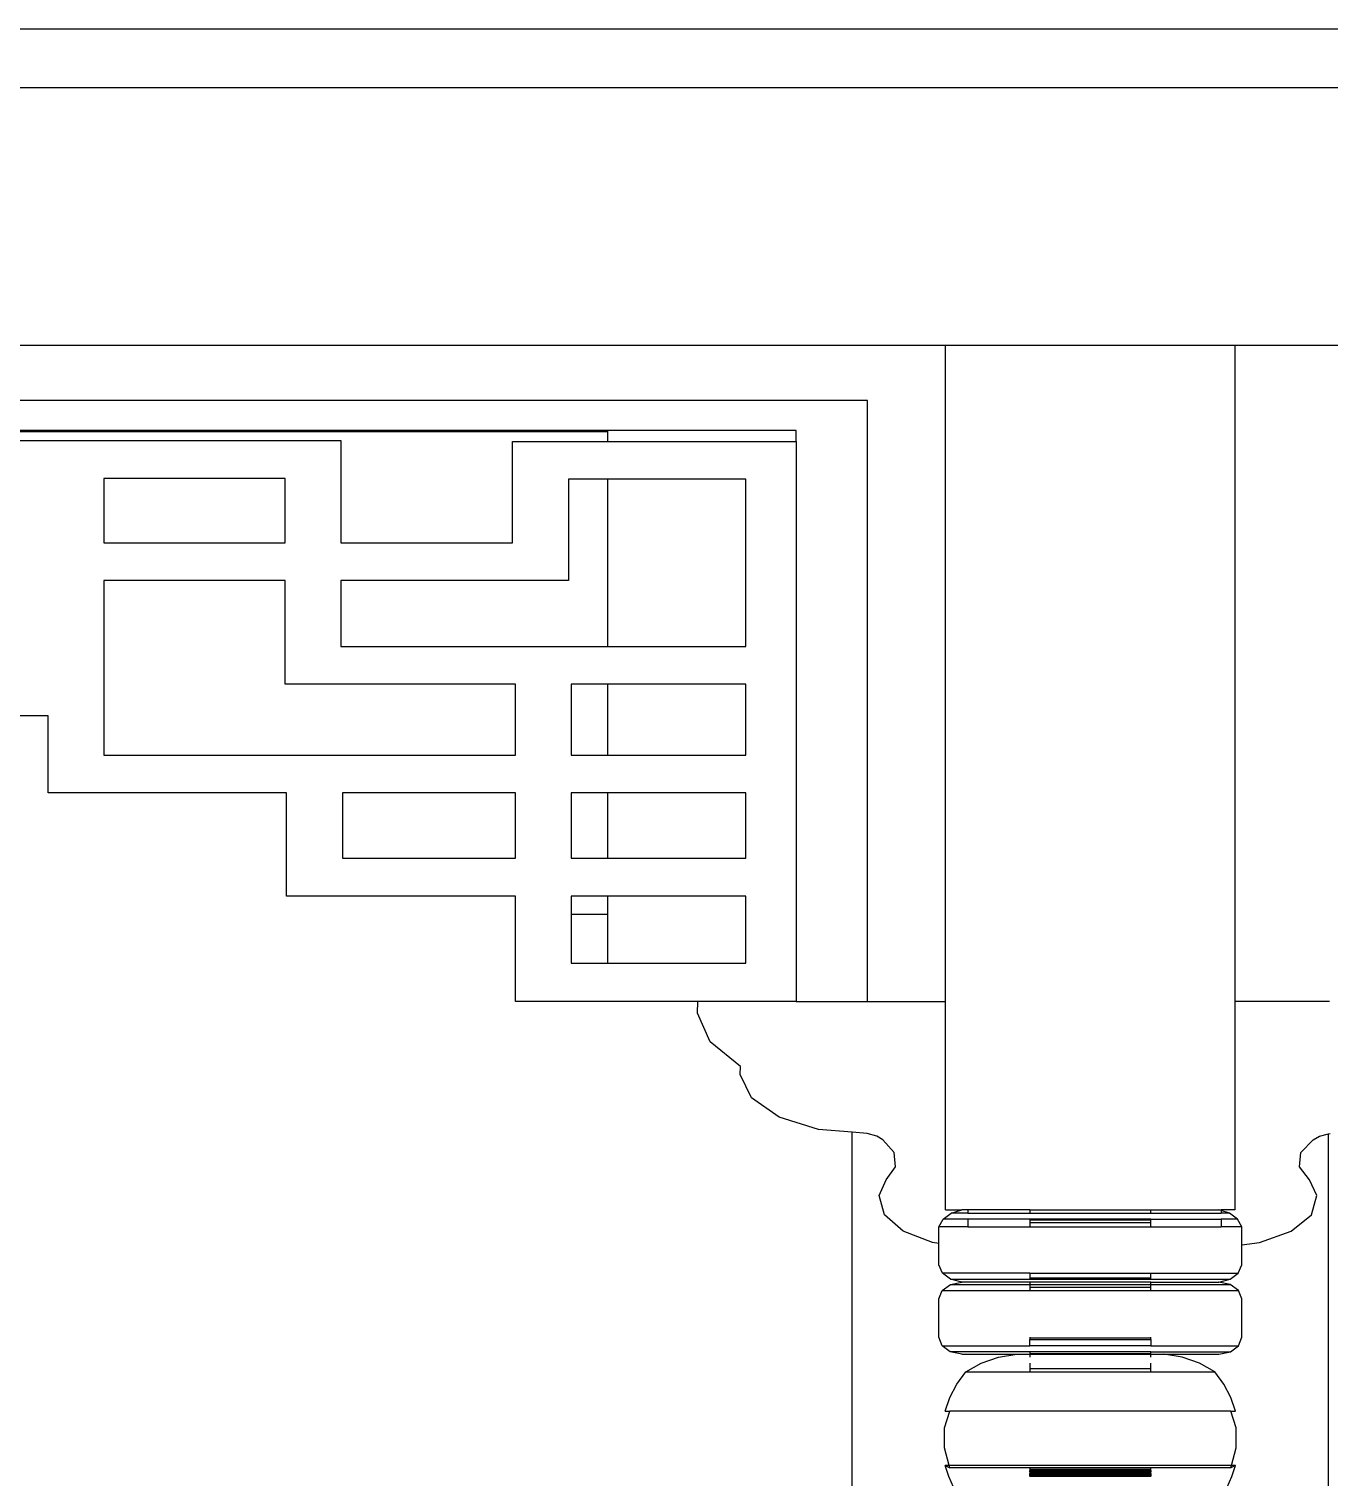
# Model space of a CAD drawing. Extents: x -24961 to 905641, y -154323 to 635957.
# Drawn here: x 406344 to 407152, y -140608 to -139708 of the extents above; entities that cross this region are included whole.
import ezdxf

# ---------------------------------------------------------------- set-up
doc = ezdxf.new("R2010")
doc.units = 0
doc.header["$LTSCALE"] = 1000
doc.header["$MEASUREMENT"] = 0
doc.layers.add('DOTE', color=1, linetype='Continuous')
doc.layers.add('窗', color=154, linetype='Continuous')

msp = doc.modelspace()

# ---------------------------------------------------------------- linework, layer by layer
for p, q in [((428053.61, -139744.5), (402953.61, -139744.5)), ((406913.61, -139904.5), (405017.87, -139904.5)), ((406913.61, -140312.1), (406913.61, -139904.5)), ((407093.61, -139904.5), (406913.61, -139904.5)), ((407093.61, -140312.1), (407093.61, -139904.5)), ((409146.76, -139904.5), (407093.61, -139904.5)), ((406865.12, -139938.64), (405017.87, -139938.64)), ((406865.12, -140312.1), (406865.12, -139938.64)), ((406703.61, -139957.41), (405223.73, -139957.41)), ((406703.61, -139957.41), (406703.61, -139957.9)), ((406820.84, -139957.41), (406703.61, -139957.41)), ((406820.84, -139964.21), (406820.84, -139957.41)), ((405223.73, -139957.9), (406703.61, -139957.9)), ((406196.22, -139963.67), (406537.92, -139963.66)), ((406537.92, -139963.66), (406537.86, -140027.17)), ((406644.62, -140027.16), (406644.62, -139964.21)), ((406644.62, -139964.21), (406703.61, -139964.21)), ((406703.61, -139957.9), (406703.61, -139964.21)), ((406703.61, -139964.21), (406820.84, -139964.21)), ((406820.84, -139964.21), (406820.84, -140312.1)), ((406390.54, -139987.13), (406390.54, -140027.16)), ((406503.27, -139987.13), (406390.54, -139987.13)), ((406503.27, -140027.16), (406503.27, -139987.13)), ((406679.27, -139987.67), (406679.26, -140050.62)), ((406703.61, -139987.67), (406679.27, -139987.67)), ((406703.61, -139987.67), (406703.61, -140091.57)), ((406789.5, -139987.67), (406703.61, -139987.67)), ((406789.49, -140091.57), (406789.5, -139987.67)), ((406390.54, -140027.16), (406503.27, -140027.16)), ((406537.86, -140027.17), (406644.62, -140027.16)), ((406390.54, -140050.63), (406390.54, -140159.02)), ((406503.27, -140050.63), (406390.54, -140050.63)), ((406503.27, -140115.03), (406503.27, -140050.63)), ((406537.92, -140050.62), (406537.92, -140091.57)), ((406679.26, -140050.62), (406537.92, -140050.62)), ((406537.92, -140091.57), (406703.61, -140091.57)), ((406703.61, -140091.57), (406789.49, -140091.57)), ((406646.41, -140115.03), (406503.27, -140115.03)), ((406646.41, -140159.02), (406646.41, -140115.03)), ((406681.06, -140115.03), (406681.06, -140159.02)), ((406703.61, -140115.03), (406681.06, -140115.03)), ((406703.61, -140115.03), (406703.61, -140159.02)), ((406789.49, -140115.03), (406703.61, -140115.03)), ((406789.49, -140159.02), (406789.49, -140115.03)), ((406355.89, -140134.65), (405557.91, -140134.65)), ((406355.89, -140182.48), (406355.89, -140134.65)), ((406390.54, -140159.02), (406646.41, -140159.02)), ((406681.06, -140159.02), (406703.61, -140159.02)), ((406703.61, -140159.02), (406789.49, -140159.02)), ((406504.13, -140182.48), (406355.89, -140182.48)), ((406504.13, -140246.57), (406504.13, -140182.48)), ((406538.78, -140182.48), (406538.78, -140223.11)), ((406646.41, -140182.48), (406538.78, -140182.48)), ((406646.41, -140223.11), (406646.41, -140182.48)), ((406681.06, -140182.48), (406681.06, -140223.11)), ((406703.61, -140182.48), (406681.06, -140182.48)), ((406703.61, -140182.48), (406703.61, -140223.11)), ((406789.49, -140182.48), (406703.61, -140182.48)), ((406789.49, -140223.11), (406789.49, -140182.48)), ((406538.78, -140223.11), (406646.41, -140223.11)), ((406681.06, -140223.11), (406703.61, -140223.11)), ((406703.61, -140223.11), (406789.49, -140223.11)), ((406646.41, -140246.57), (406504.13, -140246.57)), ((406646.41, -140257.9), (406646.41, -140246.57)), ((406681.06, -140246.57), (406681.06, -140257.9)), ((406703.61, -140246.57), (406681.06, -140246.57)), ((406789.49, -140246.57), (406703.61, -140246.57)), ((406703.61, -140246.57), (406703.61, -140257.9)), ((406789.49, -140288.31), (406789.49, -140246.57)), ((406646.41, -140307.9), (406646.41, -140257.9)), ((406681.06, -140257.9), (406703.61, -140257.9)), ((406681.06, -140257.9), (406681.06, -140288.31)), ((406703.61, -140257.9), (406703.61, -140288.31)), ((406681.06, -140288.31), (406703.61, -140288.31)), ((406703.61, -140288.31), (406789.49, -140288.31)), ((406703.61, -140312.1), (406646.41, -140312.1)), ((406759.72, -140312.1), (406703.61, -140312.1)), ((406759.48, -140319.41), (406759.72, -140312.1)), ((406820.84, -140312.1), (406759.72, -140312.1)), ((406820.84, -140312.1), (406865.12, -140312.1)), ((406865.12, -140312.1), (406913.61, -140312.1)), ((406913.61, -140441.59), (406913.61, -140312.1)), ((407152.34, -140312.1), (407093.61, -140312.1)), ((407093.61, -140441.59), (407093.61, -140312.1)), ((406767.29, -140337.15), (406759.48, -140319.41)), ((406786.16, -140352.39), (406767.29, -140337.15)), ((406786.04, -140357.42), (406786.16, -140352.39)), ((406793.08, -140371.96), (406786.04, -140357.42)), ((406810.15, -140383.96), (406793.08, -140371.96)), ((406834.64, -140391.58), (406810.15, -140383.96)), ((406855.63, -140393.34), (406834.64, -140391.58)), ((406855.63, -140934.09), (406855.63, -140393.34)), ((406864.84, -140394.11), (406855.63, -140393.34)), ((406870.97, -140395.71), (406864.84, -140394.11)), ((406874.6, -140397.95), (406870.97, -140395.71)), ((406881.74, -140405.92), (406874.6, -140397.95)), ((407134.4, -140405.92), (407142.1, -140397.95)), ((407142.1, -140397.95), (407146.03, -140395.71)), ((407146.03, -140395.71), (407151.59, -140394.37)), ((407151.59, -140394.37), (407152.65, -140394.11)), ((407151.59, -140934.09), (407151.59, -140394.37)), ((406882.47, -140414.72), (406881.74, -140405.92)), ((407133.61, -140414.72), (407134.4, -140405.92)), ((406876.68, -140422.98), (406882.47, -140414.72)), ((407139.86, -140422.98), (407133.61, -140414.72)), ((406872.48, -140432.71), (406876.68, -140422.98)), ((407144.39, -140432.71), (407139.86, -140422.98)), ((406875.65, -140444.55), (406872.48, -140432.71)), ((407140.97, -140444.55), (407144.39, -140432.71)), ((406913.61, -140441.59), (406923.68, -140441.59)), ((406917.12, -140443.57), (406923.68, -140441.59)), ((406927.49, -140441.59), (406923.68, -140441.59)), ((406927.49, -140441.59), (406927.49, -140443.57)), ((406966.11, -140441.59), (406927.49, -140441.59)), ((406966.11, -140441.59), (406966.11, -140443.57)), ((406966.11, -140441.59), (407041.11, -140441.59)), ((407041.11, -140443.57), (407041.11, -140441.59)), ((407041.11, -140441.59), (407083.54, -140441.59)), ((407085, -140442.03), (407083.54, -140441.59)), ((407083.54, -140441.59), (407085, -140441.59)), ((407085, -140441.59), (407085, -140442.03)), ((407093.61, -140441.59), (407085, -140441.59)), ((407085, -140442.03), (407085, -140443.57)), ((407090.1, -140443.57), (407085, -140442.03)), ((406887.25, -140454.81), (406875.65, -140444.55)), ((406909.52, -140452.11), (406912.19, -140447.23)), ((406909.52, -140462.43), (406909.52, -140452.11)), ((406927.49, -140452.11), (406909.52, -140452.11)), ((406912.19, -140447.23), (406917.12, -140443.57)), ((406927.49, -140447.23), (406912.19, -140447.23)), ((406927.49, -140443.57), (406917.12, -140443.57)), ((406927.49, -140443.57), (406966.11, -140443.57)), ((406927.49, -140447.23), (406927.49, -140452.11)), ((406966.11, -140447.23), (406927.49, -140447.23)), ((406927.49, -140452.11), (406966.11, -140452.11)), ((406966.11, -140443.57), (407041.11, -140443.57)), ((406966.11, -140447.23), (406966.11, -140447.74)), ((407041.11, -140447.23), (406966.11, -140447.23)), ((406966.11, -140447.74), (407041.11, -140447.74)), ((406966.11, -140447.74), (406966.11, -140449.38)), ((406966.11, -140449.38), (407041.11, -140449.38)), ((406966.11, -140449.38), (406966.11, -140452.11)), ((406966.11, -140452.11), (407041.11, -140452.11)), ((407041.11, -140443.57), (407085, -140443.57)), ((407041.11, -140447.74), (407041.11, -140447.23)), ((407041.11, -140447.23), (407085, -140447.23)), ((407041.11, -140449.38), (407041.11, -140447.74)), ((407041.11, -140452.11), (407041.11, -140449.38)), ((407041.11, -140452.11), (407085, -140452.11)), ((407090.1, -140443.57), (407085, -140443.57)), ((407085, -140447.23), (407085, -140452.11)), ((407095.03, -140447.23), (407085, -140447.23)), ((407097.7, -140452.11), (407085, -140452.11)), ((407095.03, -140447.23), (407090.1, -140443.57)), ((407097.7, -140452.11), (407095.03, -140447.23)), ((407097.7, -140463.23), (407097.7, -140452.11)), ((407128.45, -140454.81), (407140.97, -140444.55)), ((406905.48, -140461.91), (406887.25, -140454.81)), ((407108.77, -140461.91), (407128.45, -140454.81)), ((406909.52, -140462.43), (406905.48, -140461.91)), ((406909.52, -140475.67), (406909.52, -140462.43)), ((407097.7, -140463.23), (407108.77, -140461.91)), ((407097.7, -140475.67), (407097.7, -140463.23)), ((406911.66, -140480.9), (406909.52, -140475.67)), ((407095.56, -140480.9), (407097.7, -140475.67)), ((406911.6, -140491.67), (406916.64, -140487.91)), ((406916.68, -140484.7), (406911.66, -140480.9)), ((406966.11, -140480.9), (406911.66, -140480.9)), ((406916.64, -140487.91), (406923.68, -140486.38)), ((406916.64, -140487.91), (406966.11, -140487.91)), ((406923.68, -140486.38), (406916.68, -140484.7)), ((406916.68, -140484.7), (406966.11, -140484.7)), ((406966.11, -140486.38), (406923.68, -140486.38)), ((406966.11, -140480.9), (406966.11, -140480.93)), ((406966.11, -140480.9), (407041.11, -140480.9)), ((406966.11, -140480.93), (407041.11, -140480.93)), ((406966.11, -140480.93), (406966.11, -140483.8)), ((406966.11, -140483.8), (407041.11, -140483.8)), ((406966.11, -140483.8), (406966.11, -140484.7)), ((406966.11, -140484.7), (407041.11, -140484.7)), ((406966.11, -140486.38), (406966.11, -140487.91)), ((407041.11, -140486.38), (406966.11, -140486.38)), ((406966.11, -140487.91), (406966.11, -140489.49)), ((406966.11, -140487.91), (407041.11, -140487.91)), ((407041.11, -140480.93), (407041.11, -140480.9)), ((407041.11, -140480.9), (407095.56, -140480.9)), ((407041.11, -140483.8), (407041.11, -140480.93)), ((407041.11, -140484.7), (407041.11, -140483.8)), ((407041.11, -140484.7), (407090.54, -140484.7)), ((407041.11, -140487.91), (407041.11, -140486.38)), ((407041.11, -140486.38), (407083.54, -140486.38)), ((407041.11, -140489.49), (407041.11, -140487.91)), ((407041.11, -140487.91), (407090.58, -140487.91)), ((407083.54, -140486.38), (407090.54, -140484.7)), ((407090.58, -140487.91), (407083.54, -140486.38)), ((407090.54, -140484.7), (407095.56, -140480.9)), ((407095.62, -140491.67), (407090.58, -140487.91)), ((406909.52, -140520.63), (406909.52, -140496.9)), ((406909.52, -140496.9), (406911.6, -140491.67)), ((406911.6, -140491.67), (406966.11, -140491.67)), ((406966.11, -140489.49), (407041.11, -140489.49)), ((406966.11, -140489.49), (406966.11, -140491.67)), ((406966.11, -140491.67), (407041.11, -140491.67)), ((407041.11, -140491.67), (407041.11, -140489.49)), ((407041.11, -140491.67), (407095.62, -140491.67)), ((407097.7, -140496.9), (407095.62, -140491.67)), ((407097.7, -140520.63), (407097.7, -140496.9)), ((406911.46, -140525.94), (406909.52, -140520.63)), ((406966.11, -140520.63), (406966.11, -140521.05)), ((406966.11, -140521.05), (407041.11, -140521.05)), ((406966.11, -140521.05), (406966.11, -140522.03)), ((406966.11, -140522.03), (407041.11, -140522.03)), ((406966.11, -140522.03), (406966.11, -140522.12)), ((406966.11, -140525.94), (406966.11, -140522.12)), ((406966.11, -140522.12), (407041.11, -140522.12)), ((407041.11, -140521.05), (407041.11, -140520.63)), ((407041.11, -140522.03), (407041.11, -140521.05)), ((407041.11, -140522.12), (407041.11, -140522.03)), ((407041.11, -140522.12), (407041.11, -140525.94)), ((407095.76, -140525.94), (407097.7, -140520.63)), ((406916.54, -140529.72), (406911.46, -140525.94)), ((406911.46, -140525.94), (406966.11, -140525.94)), ((406923.68, -140531.15), (406916.54, -140529.72)), ((406966.11, -140529.72), (406916.54, -140529.72)), ((406923.68, -140531.15), (406958.02, -140531.15)), ((406935.75, -140536.88), (406946.45, -140533.15)), ((406946.45, -140533.15), (406958.02, -140531.15)), ((406958.02, -140531.15), (406966.11, -140531.15)), ((407041.11, -140525.94), (406966.11, -140525.94)), ((406966.11, -140529.72), (406966.11, -140530.75)), ((407041.11, -140529.72), (406966.11, -140529.72)), ((406966.11, -140530.75), (407041.11, -140530.75)), ((406966.11, -140530.75), (406966.11, -140531.15)), ((406966.11, -140531.15), (406966.11, -140533.15)), ((406966.11, -140531.15), (407041.11, -140531.15)), ((407041.11, -140525.94), (407095.76, -140525.94)), ((407041.11, -140530.75), (407041.11, -140529.72)), ((407041.11, -140529.72), (407090.68, -140529.72)), ((407041.11, -140531.15), (407041.11, -140530.75)), ((407041.11, -140533.15), (407041.11, -140531.15)), ((407041.11, -140531.15), (407049.2, -140531.15)), ((407060.77, -140533.15), (407049.2, -140531.15)), ((407049.2, -140531.15), (407083.54, -140531.15)), ((407071.47, -140536.88), (407060.77, -140533.15)), ((407083.54, -140531.15), (407090.68, -140529.72)), ((407090.68, -140529.72), (407095.76, -140525.94)), ((406920.6, -140549.94), (406926.28, -140542.21)), ((406926.28, -140542.21), (406935.75, -140536.88)), ((406926.28, -140542.21), (406966.11, -140542.21)), ((406966.11, -140536.88), (406966.11, -140540.07)), ((406966.11, -140540.07), (407041.11, -140540.07)), ((406966.11, -140540.07), (406966.11, -140542.21)), ((406966.11, -140542.21), (407041.11, -140542.21)), ((407041.11, -140540.07), (407041.11, -140536.88)), ((407041.11, -140542.21), (407041.11, -140540.07)), ((407041.11, -140542.21), (407080.94, -140542.21)), ((407080.94, -140542.21), (407071.47, -140536.88)), ((407086.62, -140549.94), (407080.94, -140542.21)), ((406916.3, -140558.13), (406920.6, -140549.94)), ((407090.92, -140558.13), (407086.62, -140549.94)), ((406913.45, -140566.68), (406916.3, -140558.13)), ((407093.77, -140566.68), (407090.92, -140558.13)), ((406913.08, -140576.97), (406916.32, -140566.68)), ((406913.45, -140566.68), (406916.32, -140566.68)), ((407090.9, -140566.68), (406916.32, -140566.68)), ((407094.14, -140576.97), (407090.9, -140566.68)), ((407090.9, -140566.68), (407093.77, -140566.68)), ((406912.89, -140589.5), (406913.08, -140576.97)), ((407094.33, -140589.5), (407094.14, -140576.97)), ((406915.95, -140600.29), (406912.89, -140589.5)), ((407091.27, -140600.29), (407094.33, -140589.5)), ((406915.95, -140600.29), (406913.45, -140600.29)), ((406913.45, -140600.29), (406916.39, -140601.83)), ((406915.67, -140607.19), (406913.45, -140600.29)), ((406916.39, -140601.83), (406915.95, -140600.29)), ((407091.27, -140600.29), (406915.95, -140600.29)), ((406966.11, -140601.83), (406916.39, -140601.83)), ((406966.11, -140601.83), (406966.11, -140602.56)), ((407041.11, -140601.83), (406966.11, -140601.83)), ((406966.11, -140602.56), (407041.11, -140602.56)), ((406966.11, -140602.56), (406966.11, -140602.64)), ((406966.11, -140602.64), (407041.11, -140602.64)), ((406966.11, -140602.64), (406966.11, -140603.31)), ((406966.11, -140603.31), (407041.11, -140603.31)), ((406966.11, -140603.31), (406966.11, -140603.43)), ((406966.11, -140603.43), (407041.11, -140603.43)), ((406966.11, -140604.25), (406966.11, -140603.43)), ((406966.11, -140604.25), (407041.11, -140604.25)), ((406966.11, -140604.25), (406966.11, -140605.11)), ((406966.11, -140605.11), (407041.11, -140605.11)), ((406966.11, -140605.11), (406966.11, -140605.36)), ((406966.11, -140605.36), (407041.11, -140605.36)), ((406966.11, -140605.96), (406966.11, -140605.36)), ((407041.11, -140602.56), (407041.11, -140601.83)), ((407090.83, -140601.83), (407041.11, -140601.83)), ((407041.11, -140602.64), (407041.11, -140602.56)), ((407041.11, -140603.31), (407041.11, -140602.64)), ((407041.11, -140603.43), (407041.11, -140603.31)), ((407041.11, -140603.43), (407041.11, -140604.25)), ((407041.11, -140605.11), (407041.11, -140604.25)), ((407041.11, -140605.36), (407041.11, -140605.11)), ((407041.11, -140605.36), (407041.11, -140605.96)), ((407093.77, -140600.29), (407090.83, -140601.83)), ((407090.83, -140601.83), (407091.27, -140600.29)), ((407093.77, -140600.29), (407091.27, -140600.29)), ((407091.55, -140607.19), (407093.77, -140600.29)), ((406918.64, -140613.92), (406915.67, -140607.19)), ((406966.11, -140605.96), (407041.11, -140605.96)), ((406966.11, -140606.31), (406966.11, -140605.96)), ((406966.11, -140606.31), (407041.11, -140606.31)), ((406966.11, -140607.05), (406966.11, -140606.31)), ((406966.11, -140607.05), (407041.11, -140607.05)), ((406966.11, -140607.08), (406966.11, -140607.05)), ((406966.11, -140607.08), (407041.11, -140607.08)), ((406966.11, -140607.08), (406966.11, -140607.19)), ((407041.11, -140605.96), (407041.11, -140606.31)), ((407041.11, -140606.31), (407041.11, -140607.05)), ((407041.11, -140607.05), (407041.11, -140607.08)), ((407041.11, -140607.19), (407041.11, -140607.08)), ((407088.58, -140613.92), (407091.55, -140607.19))]:
    msp.add_line(p, q)
at = {"layer": 'DOTE'}
msp.add_line((393730.13, -139707.9), (442830.81, -139707.9), dxfattribs=at)
at = {"layer": '窗'}
msp.add_line((406646.41, -140312.1), (406646.41, -140307.9), dxfattribs=at)

doc.saveas('drawing.dxf')
